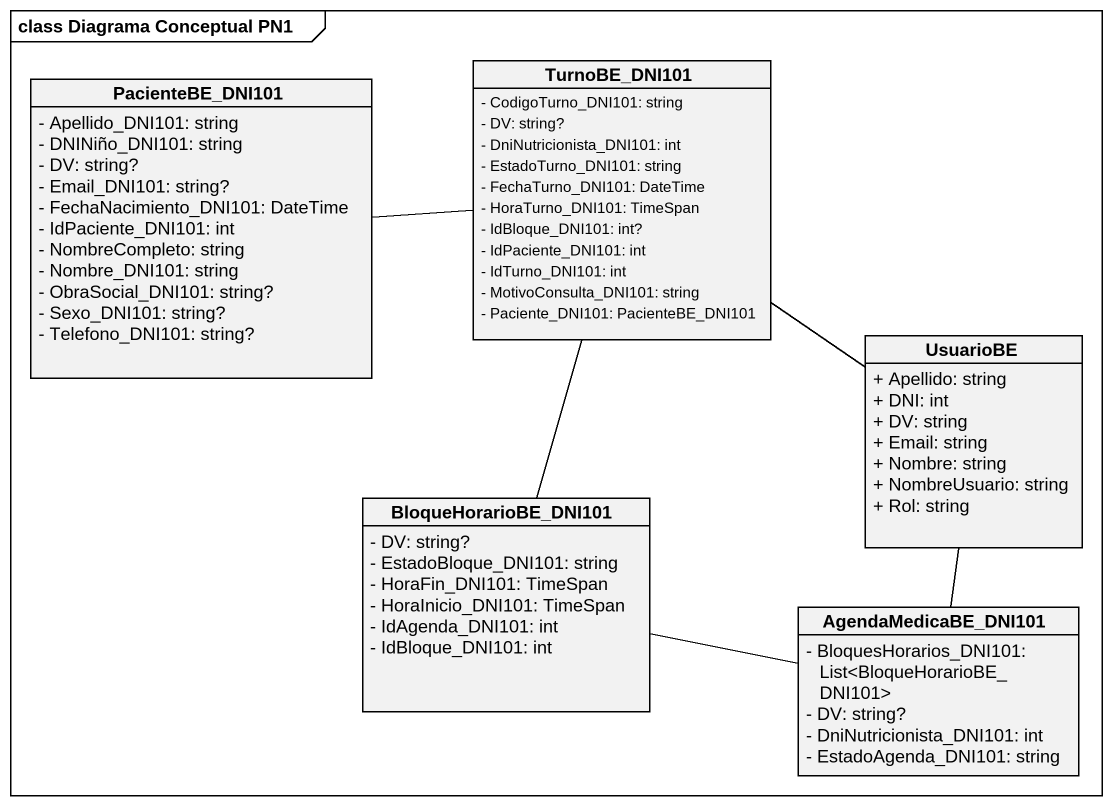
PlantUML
@startuml
mainframe class Diagrama Conceptual PN1
hide circle
hide empty members
skinparam classAttributeIconSize 0
class PacienteBE_DNI101 {
  - Apellido_DNI101: string
  - DNINiño_DNI101: string
  - DV: string?
  - Email_DNI101: string?
  - FechaNacimiento_DNI101: DateTime
  - IdPaciente_DNI101: int
  - NombreCompleto: string
  - Nombre_DNI101: string
  - ObraSocial_DNI101: string?
  - Sexo_DNI101: string?
  - Telefono_DNI101: string?
}
class TurnoBE_DNI101 {
  - CodigoTurno_DNI101: string
  - DV: string?
  - DniNutricionista_DNI101: int
  - EstadoTurno_DNI101: string
  - FechaTurno_DNI101: DateTime
  - HoraTurno_DNI101: TimeSpan
  - IdBloque_DNI101: int?
  - IdPaciente_DNI101: int
  - IdTurno_DNI101: int
  - MotivoConsulta_DNI101: string
  - Paciente_DNI101: PacienteBE_DNI101
}
class UsuarioBE {
  + Apellido: string
  + DNI: int
  + DV: string
  + Email: string
  + Nombre: string
  + NombreUsuario: string
  + Rol: string
}
class BloqueHorarioBE_DNI101 {
  - DV: string?
  - EstadoBloque_DNI101: string
  - HoraFin_DNI101: TimeSpan
  - HoraInicio_DNI101: TimeSpan
  - IdAgenda_DNI101: int
  - IdBloque_DNI101: int
}
class AgendaMedicaBE_DNI101 {
  - BloquesHorarios_DNI101: List<BloqueHorarioBE_DNI101>
  - DV: string?
  - DniNutricionista_DNI101: int
  - EstadoAgenda_DNI101: string
}
TurnoBE_DNI101 -left- PacienteBE_DNI101
TurnoBE_DNI101 -- UsuarioBE
TurnoBE_DNI101 -- BloqueHorarioBE_DNI101
UsuarioBE -- AgendaMedicaBE_DNI101
BloqueHorarioBE_DNI101 -right- AgendaMedicaBE_DNI101
@enduml
